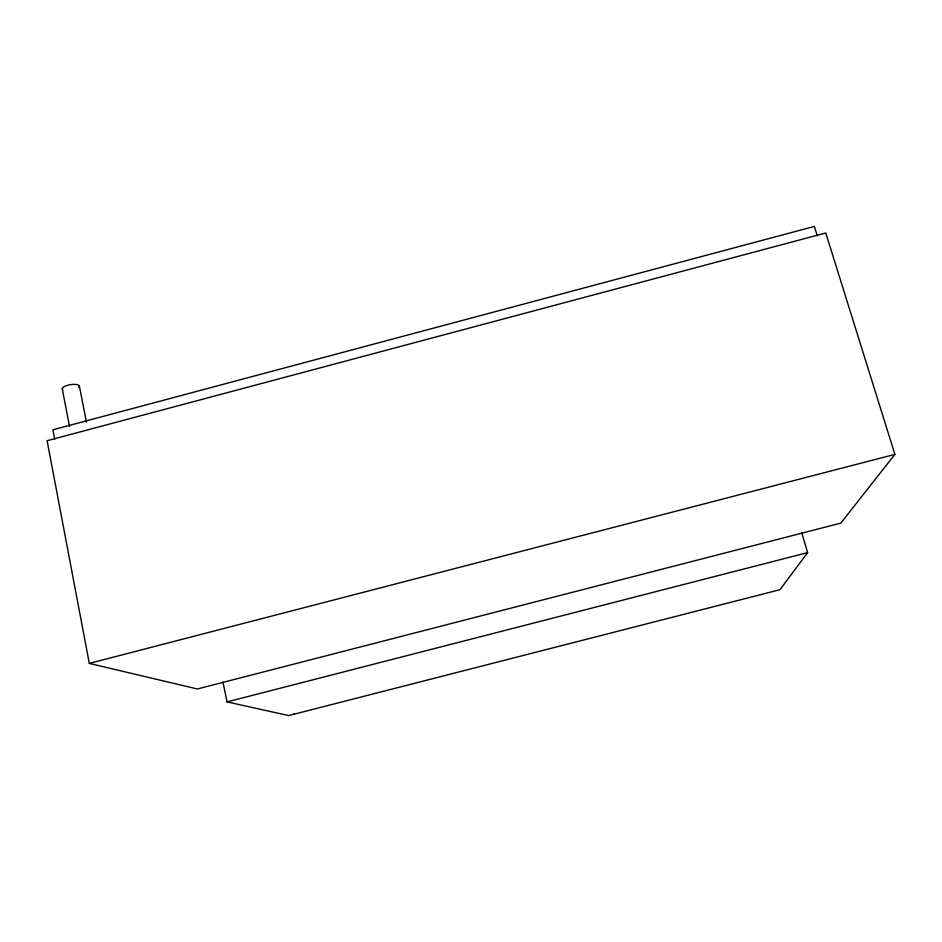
<?xml version="1.0" encoding="UTF-8"?>
<svg xmlns="http://www.w3.org/2000/svg" width="942" height="942" viewBox="0 0 942 942"><rect width="100%" height="100%" fill="white"/><g stroke="black" fill="none" stroke-linecap="round" stroke-linejoin="round"><path stroke-width="1.41" d="M801.783 532.878L807.612 552.613L779.976 589.692L288.652 715.579L227.046 701.896L222.924 682.09M894.9 454.385L840.806 523.116L197.384 688.979L89.313 663.404L47.1 440.715L825.769 232.98L894.9 454.385L89.313 663.404M227.046 701.896L807.612 552.613M294.022 713.459L294.387 714.13M817.267 235.759L814.359 226.421L52.905 429.799L54.695 439.184M79.364 385.985L86.44 422.098M62.278 388.975L69.52 426.432M62.82 389.635A8.69 2.826 -8.9 0 1 71.015 384.583A8.69 2.826 -8.9 0 1 78.657 387.539"/></g></svg>
